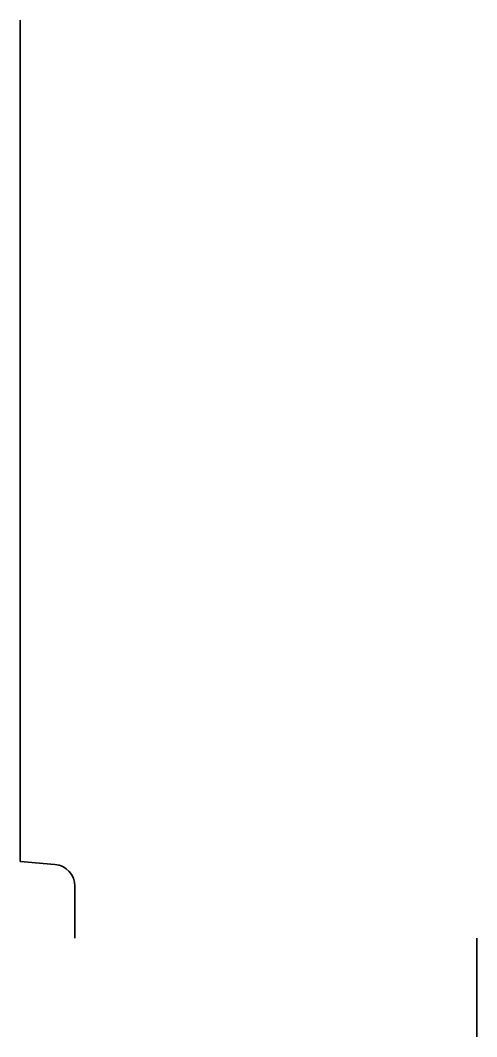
# Model space of a CAD drawing. Header units: millimetres. Extents: x 505 to 1550, y 0 to 2325.
import ezdxf

# ---------------------------------------------------------------- set-up
doc = ezdxf.new("R2010")
doc.units = ezdxf.units.MM
doc.layers.add('粗线', color=1, linetype='Continuous', lineweight=35)

msp = doc.modelspace()

# ---------------------------------------------------------------- linework, layer by layer
at = {"layer": '粗线'}
for p, q in [((505, 400.9), (505, 2325)), ((584.3, 394), (505, 400.9)), ((630, 325), (630, 344.2)), ((630, 325), (630, 225)), ((1550, 225), (1550, 0))]:
    msp.add_line(p, q, dxfattribs=at)
msp.add_arc((580, 344.2), 50, 360, 85.0303, dxfattribs=at)

doc.saveas('drawing.dxf')
